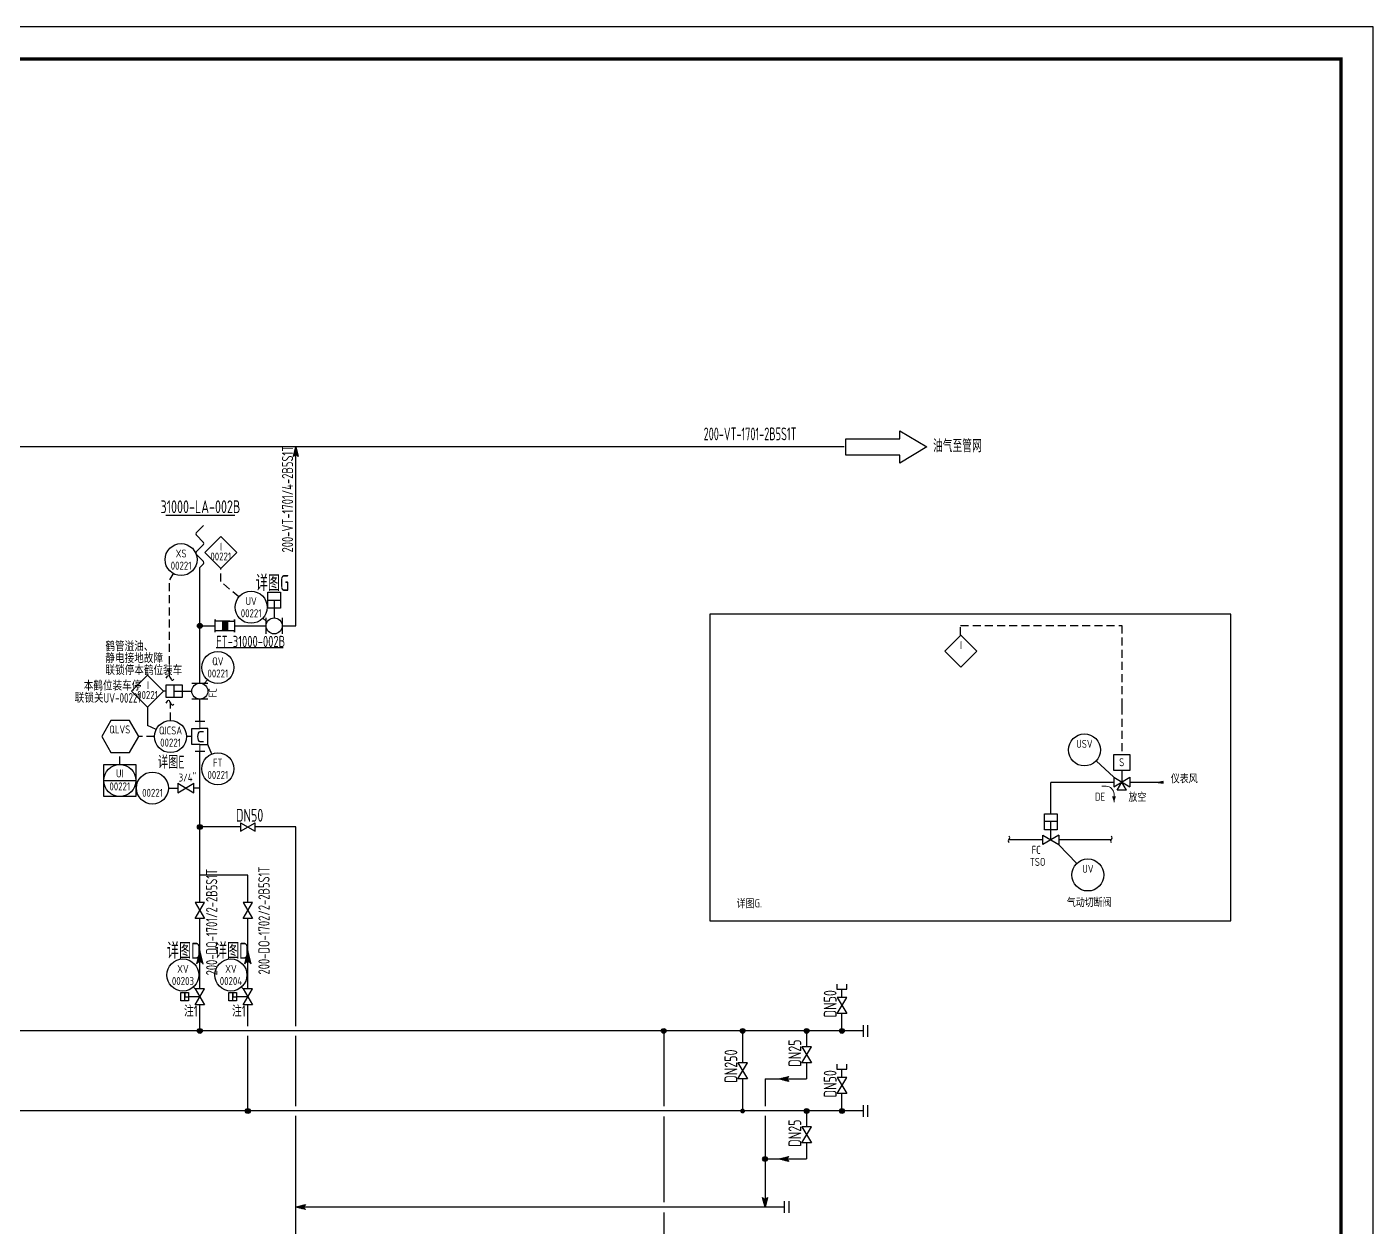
# Model space of a CAD drawing. Extents: x 24843 to 27502, y -10108 to -7552.
# Drawn here: x 27046.8 to 27467.3, y -9144.2 to -8769.4 of the extents above; entities that cross this region are included whole.
import ezdxf
from ezdxf.enums import TextEntityAlignment as Align

# ---------------------------------------------------------------- set-up
doc = ezdxf.new("R2010")
doc.units = 0
for name, pattern in [('CONTINOUS', [0]), ('HIDDEN', [0.375, 0.25, -0.125]), ('HIDDENX2', [0.75, 0.5, -0.25]), ('NEWHIDDEN', [3.8, 2.5, -1.3])]:
    doc.linetypes.add(name, pattern=pattern)
doc.layers.get('0').update_dxf_attribs({"linetype": 'CONTINUOUS'})
for name, color, linetype in [('04 INST', 5, 'CONTINUOUS'), ('06 TABLE', 1, 'CONTINUOUS'), ('2-FAT-LINE', 6, 'CONTINUOUS'), ('ASHADE', 7, 'CONTINUOUS'), ('chuy', 7, 'CONTINUOUS'), ('GREEN', 7, 'CONTINUOUS'), ('INST', 4, 'CONTINUOUS'), ('MIN', 6, 'CONTINUOUS'), ('仪电', 7, 'CONTINUOUS'), ('流程', 7, 'CONTINUOUS')]:
    doc.layers.add(name, color=color, linetype=linetype)
doc.layers.add('泄压阀', color=3, linetype='CONTINUOUS', lineweight=25)
doc.styles.add('HZ', font='ascii', dxfattribs={"width": 0.65, "bigfont": 'hztxt'})
doc.styles.add('INST', font='ascii.shx', dxfattribs={"width": 0.8, "bigfont": 'lytxt.shx'})
doc.styles.add('LY', font='ascii.shx', dxfattribs={"width": 0.8, "bigfont": 'lytxt.shx'})
doc.styles.add('LYTXT', font='ascii.shx', dxfattribs={"width": 0.8, "height": 4, "bigfont": 'LYTXT.shx'})
doc.styles.add('YKCAD', font='isocpeur.ttf', dxfattribs={"width": 0.8, "height": 0.125})
doc.linetypes.add('GAS_TR', pattern='A,2.5,[130,ltypeshp.shx,S=1.25,R=-45,X=0,Y=0],1,[130,ltypeshp.shx,S=1.25,R=-45,X=0,Y=0],2.5', length=6)
doc.linetypes.add('NEWFENCELINE1', pattern='A,1.5,-1.876,[133,ltypeshp.shx,S=0.626,R=0,X=-0.626,Y=0],-1.876,4.5', length=9.752)

# ---------------------------------------------------------------- blocks, each defined once
blk = doc.blocks.new('VALVE')
at = {"layer": 'GREEN', "color": 3, "linetype": 'Continuous'}
for p, q in [((5, 1.5), (0, -1.5)), ((0, 1.5), (5, -1.5)), ((0, -1.5), (0, 1.5)), ((5, -1.5), (5, 1.5))]:
    blk.add_line(p, q, dxfattribs=at)
blk = doc.blocks.new('*X3')
at = {"color": 0, "linetype": 'Continuous'}
for p, q in [((62.27, 55.73), (62.28, 55.74)), ((62.36, 55.64), (62.42, 55.71)), ((63.52, 54.57), (62.37, 55.72)), ((62.43, 54.29), (63.56, 55.42)), ((62.45, 55.55), (62.57, 55.67)), ((62.54, 55.46), (62.71, 55.64)), ((63.66, 54.6), (62.6, 55.66)), ((62.62, 55.38), (62.85, 55.6)), ((62.66, 54.35), (63.7, 55.39)), ((62.95, 54.43), (62.69, 54.69)), ((62.71, 55.29), (62.99, 55.57)), ((63.1, 54.46), (62.78, 54.78)), ((62.8, 55.2), (63.13, 55.53)), ((63.8, 54.64), (62.84, 55.6)), ((63.24, 54.5), (62.87, 54.87)), ((62.89, 55.11), (63.27, 55.49)), ((62.9, 54.41), (63.84, 55.35)), ((63.38, 54.53), (62.96, 54.96)), ((62.98, 55.02), (63.41, 55.46)), ((63.94, 54.67), (63.07, 55.54)), ((63.13, 54.47), (63.98, 55.32)), ((64.09, 54.71), (63.31, 55.49)), ((63.37, 54.53), (64.12, 55.28)), ((64.23, 54.74), (63.54, 55.43)), ((63.6, 54.59), (64.26, 55.25)), ((64.37, 54.78), (63.78, 55.37)), ((63.84, 54.65), (64.4, 55.21)), ((64.51, 54.81), (64.02, 55.31)), ((64.08, 54.71), (64.55, 55.18)), ((64.65, 54.85), (64.25, 55.25)), ((64.31, 54.77), (64.69, 55.14)), ((64.79, 54.89), (64.49, 55.19)), ((64.55, 54.82), (64.83, 55.11)), ((64.93, 54.92), (64.72, 55.13)), ((64.78, 54.88), (64.97, 55.07)), ((65.08, 54.96), (64.96, 55.07)), ((65.02, 54.94), (65.11, 55.03)), ((65.22, 54.99), (65.19, 55.01)), ((62.39, 54.28), (62.34, 54.34)), ((62.53, 54.32), (62.42, 54.42)), ((62.67, 54.36), (62.51, 54.51)), ((62.81, 54.39), (62.6, 54.6))]:
    blk.add_line(p, q, dxfattribs=at)
blk = doc.blocks.new('SARROW')
at = {"layer": 'GREEN', "color": 3, "linetype": 'Continuous'}
for p, q in [((-0.75, 0.75), (2.25, 0)), ((0, 0), (-0.75, 0.75)), ((2.25, 0), (-0.75, -0.75)), ((-0.75, -0.75), (0, 0))]:
    blk.add_line(p, q, dxfattribs=at)
blk.add_blockref('*X3', (-63, -55), dxfattribs=at)
blk = doc.blocks.new('ARROW')
at = {"layer": 'GREEN', "color": 3, "linetype": 'Continuous'}
for p, q in [((10, 3), (15, 0)), ((10, 1.5), (10, 3)), ((0, 1.5), (10, 1.5)), ((0, -1.5), (0, 1.5)), ((15, 0), (10, -3)), ((10, -1.5), (0, -1.5)), ((10, -3), (10, -1.5))]:
    blk.add_line(p, q, dxfattribs=at)
blk = doc.blocks.new('*X66')
at = {"color": 0, "linetype": 'Continuous'}
for p, q in [((62.27, 55.73), (62.28, 55.74)), ((62.39, 54.28), (62.34, 54.34)), ((62.36, 55.64), (62.42, 55.71)), ((63.52, 54.57), (62.37, 55.72)), ((62.53, 54.32), (62.42, 54.42)), ((62.43, 54.29), (63.56, 55.42)), ((62.45, 55.55), (62.57, 55.67)), ((62.67, 54.36), (62.51, 54.51)), ((62.54, 55.46), (62.71, 55.64)), ((63.66, 54.6), (62.6, 55.66)), ((62.81, 54.39), (62.6, 54.6)), ((62.62, 55.38), (62.85, 55.6)), ((62.66, 54.35), (63.7, 55.39)), ((62.95, 54.43), (62.69, 54.69)), ((62.71, 55.29), (62.99, 55.57)), ((63.1, 54.46), (62.78, 54.78)), ((62.8, 55.2), (63.13, 55.53)), ((63.8, 54.64), (62.84, 55.6)), ((63.24, 54.5), (62.87, 54.87)), ((62.89, 55.11), (63.27, 55.49)), ((62.9, 54.41), (63.84, 55.35)), ((63.38, 54.53), (62.96, 54.96)), ((62.98, 55.02), (63.41, 55.46)), ((63.94, 54.67), (63.07, 55.54)), ((63.13, 54.47), (63.98, 55.32)), ((64.09, 54.71), (63.31, 55.49)), ((63.37, 54.53), (64.12, 55.28)), ((64.23, 54.74), (63.54, 55.43)), ((63.6, 54.59), (64.26, 55.25)), ((64.37, 54.78), (63.78, 55.37)), ((63.84, 54.65), (64.4, 55.21)), ((64.51, 54.81), (64.02, 55.31)), ((64.08, 54.71), (64.55, 55.18)), ((64.65, 54.85), (64.25, 55.25)), ((64.31, 54.77), (64.69, 55.14)), ((64.79, 54.89), (64.49, 55.19)), ((64.55, 54.82), (64.83, 55.11)), ((64.93, 54.92), (64.72, 55.13)), ((64.78, 54.88), (64.97, 55.07)), ((65.08, 54.96), (64.96, 55.07)), ((65.02, 54.94), (65.11, 55.03)), ((65.22, 54.99), (65.19, 55.01))]:
    blk.add_line(p, q, dxfattribs=at)
blk = doc.blocks.new('*U38')
blk.add_circle((0, 0), 5)
at = {"style": 'YKCAD', "width": 0.8}
for tag, p in [('IA105', (4.93, 2.65)), ('IA106', (4.84, -5.21))]:
    blk.add_attdef(tag, p, '', height=2.5, dxfattribs=at)
for tag, p in [('IA100', (0.01, 0.67)), ('IA101', (0.01, -3.13))]:
    blk.add_attdef(tag, text='', height=2.5, dxfattribs=at).set_placement(p, align=Align.CENTER)
at = {"style": 'YKCAD', "width": 0.95}
for tag, p, flags in [('IA102', (-1.86, -6.05), 3), ('IA103', (-1.86, -7.3), 1), ('IA104', (-1.86, -8.55), 1)]:
    blk.add_attdef(tag, p, '', height=1, dxfattribs=dict(at, flags=flags))
blk = doc.blocks.new('*U23')
for p, q in [((-5, 5), (5, 5)), ((-5, -5), (-5, 5)), ((5, 5), (5, -5)), ((-5, 0), (5, 0)), ((5, -5), (-5, -5))]:
    blk.add_line(p, q)
blk.add_circle((0, 0), 5)
at = {"style": 'YKCAD', "width": 0.8}
for tag, p in [('IA105', (5.81, 2.92)), ('IA107', (5.81, 0.21)), ('IA108', (5.81, -2.42)), ('IA106', (5.83, -5.21))]:
    blk.add_attdef(tag, p, '', height=2.5, dxfattribs=at)
for tag, p in [('IA100', (0.01, 0.98)), ('IA101', (0.01, -3.08))]:
    blk.add_attdef(tag, text='', height=2.5, dxfattribs=at).set_placement(p, align=Align.CENTER)
at = {"style": 'YKCAD', "width": 0.95}
for tag, p, flags in [('IA102', (-1.85, -6.05), 3), ('IA103', (-1.85, -7.3), 1), ('IA104', (-1.85, -8.55), 1)]:
    blk.add_attdef(tag, p, '', height=1, dxfattribs=dict(at, flags=flags))
blk = doc.blocks.new('*U40')
for p, q in [((-5.03, -0.06), (-0.03, 4.94)), ((-5.03, -0.06), (-0.03, 4.94)), ((-0.03, 4.94), (4.97, -0.06)), ((-0.03, -5.06), (-5.03, -0.06)), ((4.97, -0.06), (-0.03, -5.06))]:
    blk.add_line(p, q)
at = {"style": 'YKCAD', "width": 0.8, "flags": 8}
blk.add_attdef('IA100', text='', height=2.5, dxfattribs=at).set_placement((0.1, 0.56), align=Align.CENTER)
at = {"style": 'YKCAD', "width": 0.8}
blk.add_attdef('IA101', text='', height=2.5, dxfattribs=at).set_placement((-0.02, -2.51), align=Align.CENTER)
at = {"style": 'YKCAD', "width": 0.95}
for tag, p, flags in [('IA102', (-1.89, -6.11), 3), ('IA103', (-1.89, -7.36), 1)]:
    blk.add_attdef(tag, p, '', height=1, dxfattribs=dict(at, flags=flags))
blk = doc.blocks.new('LC311')
for p, q in [((-2.5, 1.5), (2.5, -1.5)), ((-2.5, -1.5), (2.5, 1.5)), ((-2.5, 1.5), (-2.5, -1.5)), ((2.5, -1.5), (2.5, 1.5))]:
    blk.add_line(p, q)
blk.add_lwpolyline([(-2.5, 1.5), (-2.5, 1.5), (-2.5, 1.5), (-2.5, 1.5)], close=True)
blk = doc.blocks.new('*U43')
for p, q in [((-0.491, 0), (-0.345, 0)), ((-0.459, 0), (-0.402, 0)), ((0, 0), (-0.095, 0))]:
    blk.add_line(p, q)
blk.add_circle((-0.741, 0), 0.25)
at = {"linetype": 'HIDDEN', "xscale": 0.04999999999999982, "yscale": 0.04999999999999982, "zscale": 0.04999999999999982}
blk.add_blockref('LC311', (-0.22, -0.001), dxfattribs=at)
at = {"style": 'YKCAD', "width": 0.8}
blk.add_text('3/4"', height=0.125, dxfattribs=at).set_placement((-0.331, 0.101))
at = {"style": 'YKCAD', "width": 0.8, "flags": 10}
blk.add_attdef('IA100', text='', height=0.125, dxfattribs=at).set_placement((-0.739, 0.035), align=Align.CENTER)
at = {"style": 'YKCAD', "width": 0.8}
blk.add_attdef('IA101', text='', height=0.125, dxfattribs=at).set_placement((-0.739, -0.137), align=Align.CENTER)
at = {"style": 'YKCAD', "width": 0.95}
for tag, p, flags in [('IA102', (-0.833, -0.188), 3), ('IA103', (-0.833, -0.251), 1), ('IA104', (-0.833, -0.313), 1)]:
    blk.add_attdef(tag, p, '', height=0.05, dxfattribs=dict(at, flags=flags))
blk = doc.blocks.new('*U61')
for p, q in [((-0.525, -0.1), (-0.525, 0.1)), ((-0.525, 0), (-0.25, 0)), ((-0.25, 0.125), (0, 0.125)), ((0, -0.125), (-0.25, -0.125))]:
    blk.add_line(p, q)
blk.add_lwpolyline([(-0.65, -0.1), (-0.65, 0.1), (-0.4, 0.1), (-0.4, -0.1)], close=True)
blk.add_circle((-0.125, 0), 0.125)
blk = doc.blocks.new('PM301')
for centre, start, end in [((-0.5, -0.375), 36.8699, 143.1301), ((0.5, 0.375), 216.8699, 323.1301)]:
    blk.add_arc(centre, 0.625, start, end)
blk = doc.blocks.new('电磁阀')
at = {"color": 4}
for p, q in [((-2.5, 1.5), (-2.5, -1.5)), ((-2.5, -1.5), (2.5, 1.5)), ((-2.5, 1.5), (2.5, -1.5)), ((-1.5, -2.5), (0, 0)), ((0, 3.64), (0, 0)), ((1.5, -2.5), (0, 0)), ((2.5, 1.5), (2.5, -1.5)), ((1.5, -2.5), (-1.5, -2.5))]:
    blk.add_line(p, q, dxfattribs=at)
blk.add_lwpolyline([(-2.5, 8.64), (2.5, 8.64), (2.5, 3.64), (-2.5, 3.64)], close=True, dxfattribs=at)
at = {"color": 4, "style": 'YKCAD', "width": 0.8}
blk.add_text('S', height=2.5, dxfattribs=at).set_placement((-0.83, 4.95))
blk = doc.blocks.new('*X13')
at = {"color": 0, "linetype": 'Continuous'}
for p, q in [((43.25, 65.17), (44.58, 66.5)), ((43.25, 65.35), (44.4, 66.5)), ((43.25, 65.52), (44.23, 66.5)), ((43.25, 65.7), (44.05, 66.5)), ((43.25, 65.88), (43.87, 66.5)), ((43.25, 66.05), (43.7, 66.5)), ((43.25, 66.23), (43.52, 66.5)), ((43.25, 66.41), (43.34, 66.5)), ((43.25, 64.99), (44.75, 66.49)), ((44.75, 64.85), (43.25, 66.35)), ((43.25, 64.82), (44.75, 66.32)), ((44.75, 64.67), (43.25, 66.17)), ((43.25, 64.64), (44.75, 66.14)), ((44.75, 64.5), (43.25, 66)), ((43.25, 64.46), (44.75, 65.96)), ((44.75, 64.32), (43.25, 65.82)), ((43.25, 64.29), (44.75, 65.79)), ((44.75, 64.14), (43.25, 65.64)), ((43.25, 64.11), (44.75, 65.61)), ((44.75, 63.97), (43.25, 65.47)), ((43.25, 63.93), (44.75, 65.43)), ((44.75, 63.79), (43.25, 65.29)), ((43.25, 63.76), (44.75, 65.26)), ((44.75, 63.61), (43.25, 65.11)), ((43.25, 63.58), (44.75, 65.08)), ((44.69, 63.5), (43.25, 64.94)), ((44.51, 63.5), (43.25, 64.76)), ((44.33, 63.5), (43.25, 64.58)), ((44.16, 63.5), (43.25, 64.41)), ((43.98, 63.5), (43.25, 64.23)), ((43.8, 63.5), (43.25, 64.05)), ((43.63, 63.5), (43.25, 63.88)), ((43.45, 63.5), (43.25, 63.7)), ((43.27, 63.5), (43.25, 63.52)), ((44.75, 65.03), (43.28, 66.5)), ((43.35, 63.5), (44.75, 64.9)), ((44.75, 65.21), (43.46, 66.5)), ((43.52, 63.5), (44.75, 64.73)), ((44.75, 65.38), (43.63, 66.5)), ((43.7, 63.5), (44.75, 64.55)), ((44.75, 65.56), (43.81, 66.5)), ((43.88, 63.5), (44.75, 64.37)), ((44.75, 65.74), (43.99, 66.5)), ((44.05, 63.5), (44.75, 64.2)), ((44.75, 65.91), (44.16, 66.5)), ((44.23, 63.5), (44.75, 64.02)), ((44.75, 66.09), (44.34, 66.5)), ((44.41, 63.5), (44.75, 63.84)), ((44.75, 66.27), (44.52, 66.5)), ((44.58, 63.5), (44.75, 63.67)), ((44.75, 66.44), (44.69, 66.5))]:
    blk.add_line(p, q, dxfattribs=at)
blk = doc.blocks.new('stopfire')
at = {"layer": 'GREEN', "color": 3, "linetype": 'Continuous'}
for p, q in [((0, -2), (0, 2)), ((0, 2), (0, 1.5)), ((4.5, 1.5), (0, 1.5)), ((2.25, 1.5), (2.25, -1.5)), ((3.75, 1.5), (3.75, -1.5)), ((3.75, 1.5), (6, 1.5)), ((6, 2), (6, -2)), ((6, 1.5), (6, 2)), ((4.5, -1.5), (0, -1.5)), ((6, -1.5), (3.75, -1.5)), ((6, -2), (6, -1.5))]:
    blk.add_line(p, q, dxfattribs=at)
blk.add_blockref('*X13', (-41, -65), dxfattribs=at)
blk = doc.blocks.new('*U64')
for p, q in [((-0.225, 0.4), (-0.025, 0.4)), ((-0.125, 0.4), (-0.125, 0.125)), ((-0.25, -0.125), (-0.25, 0.125)), ((0, 0.125), (0, -0.125))]:
    blk.add_line(p, q)
blk.add_lwpolyline([(-0.225, 0.525), (-0.025, 0.525), (-0.025, 0.275), (-0.225, 0.275)], close=True)
blk.add_circle((-0.125, 0), 0.125)

msp = doc.modelspace()

# ---------------------------------------------------------------- hatches: boundary and pattern name
at = {"layer": 'INST'}
msp.add_hatch(color=256, dxfattribs=at).paths.add_polyline_path([(27401.67, -9005.06), (27400.1, -9005.33), (27401.67, -9005.57)])
at = {"layer": '仪电', "linetype": 'Continuous', "ltscale": 0.01}
for points in [[(27101.52, -8956.46, 1), (27100.02, -8956.46, 1)], [(27101.52, -9019.28, 1), (27100.02, -9019.28, 1)], [(27101.52, -9082.98, 1), (27100.02, -9082.98, 1)], [(27246.42, -9082.98, 1), (27244.92, -9082.98, 1)], [(27271.07, -9082.98, 1), (27269.57, -9082.98, 1)], [(27291.04, -9082.98, 1), (27289.54, -9082.98, 1)], [(27302.08, -9082.98, 1), (27300.58, -9082.98, 1)], [(27116.52, -9107.98, 1), (27115.02, -9107.98, 1)], [(27271.07, -9107.98, 1), (27269.57, -9107.98, 1)], [(27291.04, -9107.98, 1), (27289.54, -9107.98, 1)], [(27302.08, -9107.98, 1), (27300.58, -9107.98, 1)], [(27278.08, -9122.98, 1), (27276.58, -9122.98, 1)]]:
    msp.add_hatch(color=3, dxfattribs=at).paths.add_polyline_path(points)

# ---------------------------------------------------------------- linework, layer by layer
at = {"color": 6, "linetype": 'Continuous'}
for p, q in [((27302.04, -8900.56), (26780.29, -8900.56)), ((27130.77, -8956.46), (27130.77, -8900.56)), ((27100.77, -8974.35), (27100.77, -8938.22)), ((27100.77, -8956.46), (27105.61, -8956.46)), ((27111.61, -8956.46), (27121.49, -8956.46)), ((27126.49, -8956.46), (27130.77, -8956.46)), ((27100.77, -8986.38), (27100.77, -8979.35)), ((27100.77, -9001.14), (27100.77, -8995.68)), ((27100.77, -9042.9), (27100.77, -9001.14)), ((27115.77, -9034.28), (27100.77, -9034.28)), ((27115.77, -9042.9), (27115.77, -9034.28)), ((27100.77, -9069.82), (27100.77, -9047.9)), ((27115.77, -9069.82), (27115.77, -9047.9)), ((27301.33, -9072.57), (27301.33, -9069.89)), ((27100.77, -9082.98), (27100.77, -9074.82)), ((27115.77, -9081.48), (27115.77, -9074.82)), ((27301.33, -9082.98), (27301.33, -9077.57)), ((27307.93, -9082.98), (26929.3, -9082.98)), ((27115.77, -9107.98), (27115.77, -9084.48)), ((27245.67, -9082.98), (27245.67, -9106.48)), ((27270.32, -9082.98), (27270.32, -9092.98)), ((27301.33, -9097.57), (27301.33, -9094.89)), ((27270.32, -9097.98), (27270.32, -9107.98)), ((27301.33, -9107.98), (27301.33, -9102.57)), ((27307.93, -9107.98), (26901.99, -9107.98)), ((27245.67, -9109.7), (27245.67, -9136.45)), ((27245.67, -9139.65), (27245.67, -9227.94))]:
    msp.add_line(p, q, dxfattribs=at)
at = {"color": 3, "linetype": 'Continuous'}
for p, q in [((27090.18, -8921.86), (27111.68, -8921.86)), ((27105.83, -8963.17), (27126.77, -8963.17)), ((27113.52, -9019.28), (27100.77, -9019.28)), ((27130.77, -9019.28), (27118.02, -9019.28)), ((27130.77, -9081.48), (27130.77, -9019.28)), ((27299.71, -9068.38), (27299.71, -9069.89)), ((27299.71, -9069.89), (27302.91, -9069.89)), ((27302.91, -9069.89), (27302.91, -9068.38)), ((27130.77, -9106.48), (27130.77, -9084.48)), ((27290.29, -9082.98), (27290.29, -9087.98)), ((27290.29, -9092.98), (27290.29, -9097.98)), ((27299.71, -9093.38), (27299.71, -9094.89)), ((27299.71, -9094.89), (27302.91, -9094.89)), ((27302.91, -9094.89), (27302.91, -9093.38)), ((27277.33, -9097.98), (27290.29, -9097.98)), ((27277.33, -9097.98), (27277.33, -9106.48)), ((27290.29, -9107.98), (27290.29, -9112.98)), ((27130.77, -9189.59), (27130.77, -9109.48)), ((27277.33, -9109.48), (27277.33, -9137.98)), ((27290.29, -9117.98), (27290.29, -9122.98)), ((27277.33, -9122.98), (27290.29, -9122.98)), ((27283.33, -9137.98), (27130.77, -9137.98))]:
    msp.add_line(p, q, dxfattribs=at)
at = {"color": 4, "linetype": 'CONTINOUS'}
for p, q in [((27121.49, -8954.96), (27120.47, -8954.02)), ((27099.27, -9069.82), (27098.79, -9069.26)), ((27114.27, -9069.82), (27113.79, -9069.26))]:
    msp.add_line(p, q, dxfattribs=at)
at = {"color": 4}
for p, q in [((27103.17, -8973.28), (27102.27, -8974.35)), ((27098.27, -8993.55), (27098.27, -8988.55)), ((27098.27, -8988.55), (27100.77, -8988.55)), ((27103.27, -8988.55), (27100.77, -8988.55)), ((27101.87, -8989.55), (27100.77, -8989.55)), ((27103.27, -8993.55), (27103.27, -8988.55)), ((27100.77, -8993.55), (27098.27, -8993.55)), ((27100.77, -8992.55), (27101.87, -8992.55)), ((27100.77, -8993.55), (27103.27, -8993.55)), ((27104.48, -8996.51), (27103.27, -8993.55))]:
    msp.add_line(p, q, dxfattribs=at)
for p, q in [((27386.28, -9003.76), (27380.75, -8998.62)), ((27113.52, -9017.93), (27113.52, -9017.93)), ((27113.52, -9017.93), (27113.52, -9017.93)), ((27113.52, -9017.93), (27113.52, -9017.93)), ((27113.52, -9017.93), (27113.52, -9017.93)), ((27113.52, -9017.93), (27113.52, -9020.63)), ((27113.52, -9017.93), (27118.02, -9020.63)), ((27113.52, -9020.63), (27118.02, -9017.93)), ((27113.52, -9020.63), (27118.02, -9017.93)), ((27113.52, -9017.93), (27118.02, -9020.63)), ((27113.52, -9017.93), (27113.52, -9020.63)), ((27118.02, -9020.63), (27118.02, -9017.93)), ((27118.02, -9020.63), (27118.02, -9017.93))]:
    msp.add_line(p, q)
at = {"color": 1}
for p, q in [((27364.58, -9015.13), (27368.58, -9015.13)), ((27364.58, -9020.13), (27364.58, -9015.13)), ((27368.58, -9015.13), (27368.58, -9020.13)), ((27364.58, -9017.43), (27368.58, -9017.43)), ((27366.58, -9023.28), (27366.58, -9017.43)), ((27368.58, -9020.13), (27364.58, -9020.13)), ((27374.7, -9030.68), (27368.99, -9024.78))]:
    msp.add_line(p, q, dxfattribs=at)
msp.add_lwpolyline([(26626.26, -9363.38), (27467.26, -9363.38), (27467.26, -8769.38), (26626.26, -8769.38)], close=True)
at = {"const_width": 1}
msp.add_lwpolyline([(26651.26, -9353.38), (27457.26, -9353.38), (27457.26, -8779.38), (26651.26, -8779.38)], close=True, dxfattribs=at)
at = {"color": 4}
msp.add_lwpolyline([(27073.01, -8986.05), (27070.12, -8991.05), (27073.01, -8996.05), (27078.79, -8996.05), (27081.67, -8991.05), (27078.79, -8986.05)], close=True, dxfattribs=at)
at = {"color": 4, "linetype": 'ByBlock'}
msp.add_ellipse((27100.77, -8991.05), major_axis=(0, -1.5), ratio=0.466257, start_param=3.141593, end_param=6.283185, dxfattribs=at)
at = {"color": 4}
for points in [[(27090.21, -8972.82), (27091, -8971.96), (27091.61, -8972.82), (27092.29, -8973.44), (27092.66, -8973.13)], [(27090.21, -8980.57), (27091, -8979.71), (27091.61, -8980.57), (27092.29, -8981.19), (27092.66, -8980.88)]]:
    msp.add_spline(points, degree=3, dxfattribs=at)
at = {"layer": '04 INST', "color": 7, "linetype": 'Continuous', "lineweight": 0}
for p, q in [((27383.83, -9006.56), (27382.58, -9006.56)), ((27386.33, -9009.06), (27386.33, -9011.56))]:
    msp.add_line(p, q, dxfattribs=at)
at = {"layer": '04 INST', "color": 7, "linetype": 'Continuous', "lineweight": 30}
for p, q in [((27353.45, -9023.2), (27363.99, -9023.2)), ((27368.99, -9023.18), (27385.46, -9023.18))]:
    msp.add_line(p, q, dxfattribs=at)
at = {"layer": '04 INST', "color": 7, "linetype": 'Continuous', "lineweight": 0, "extrusion": (0, 0, -1)}
msp.add_arc((-27383.83, -9009.06), 2.5, 90, 180, dxfattribs=at)
at = {"layer": '04 INST', "color": 7, "linetype": 'Continuous', "lineweight": 30, "extrusion": (0, 0, -1)}
msp.add_solid([(-27386.33, -9011.56), (-27385.7, -9009.68), (-27386.95, -9009.68)], dxfattribs=at)
at = {"layer": '06 TABLE', "color": 7}
for p, q in [((27260.09, -8952.82), (27260.09, -9048.63)), ((27422.8, -8952.82), (27260.09, -8952.82)), ((27422.8, -9048.63), (27422.8, -8952.82)), ((27260.09, -9048.63), (27422.8, -9048.63))]:
    msp.add_line(p, q, dxfattribs=at)
at = {"layer": 'GREEN', "color": 3, "linetype": 'Continuous'}
for p, q in [((27099.63, -8927.37), (27101.92, -8925.07)), ((27101.92, -8930.37), (27099.63, -8928.07)), ((27099.63, -8933.37), (27101.92, -8931.07)), ((27101.92, -8936.37), (27099.63, -8934.07)), ((27100.77, -8938.22), (27101.92, -8937.07)), ((27099.27, -9047.9), (27102.27, -9042.9)), ((27102.27, -9042.9), (27099.27, -9042.9)), ((27099.27, -9042.9), (27102.27, -9047.9)), ((27114.27, -9047.9), (27117.27, -9042.9)), ((27117.27, -9042.9), (27114.27, -9042.9)), ((27114.27, -9042.9), (27117.27, -9047.9)), ((27102.27, -9047.9), (27099.27, -9047.9)), ((27117.27, -9047.9), (27114.27, -9047.9)), ((27100.77, -9058.01), (27099.76, -9062.06)), ((27099.76, -9062.06), (27100.77, -9061.05)), ((27101.79, -9062.06), (27100.77, -9058.01)), ((27100.77, -9061.05), (27101.79, -9062.06)), ((27115.77, -9058.01), (27114.76, -9062.06)), ((27114.76, -9062.06), (27115.77, -9061.05)), ((27116.79, -9062.06), (27115.77, -9058.01)), ((27115.77, -9061.05), (27116.79, -9062.06)), ((27099.27, -9069.82), (27102.27, -9074.82)), ((27102.27, -9069.82), (27099.27, -9069.82)), ((27099.27, -9074.82), (27102.27, -9069.82)), ((27114.27, -9069.82), (27117.27, -9074.82)), ((27117.27, -9069.82), (27114.27, -9069.82)), ((27114.27, -9074.82), (27117.27, -9069.82)), ((27096.07, -9071.02), (27096.07, -9072.32)), ((27096.07, -9073.62), (27096.07, -9071.02)), ((27096.07, -9072.32), (27097.47, -9072.32)), ((27100.77, -9072.32), (27097.27, -9072.32)), ((27111.07, -9071.02), (27111.07, -9072.32)), ((27111.07, -9073.62), (27111.07, -9071.02)), ((27111.07, -9072.32), (27112.47, -9072.32)), ((27115.77, -9072.32), (27112.27, -9072.32)), ((27102.27, -9074.82), (27099.27, -9074.82)), ((27117.27, -9074.82), (27114.27, -9074.82)), ((27307.93, -9081.13), (27307.93, -9084.83)), ((27309.35, -9081.13), (27309.35, -9084.83)), ((27307.93, -9106.13), (27307.93, -9109.83)), ((27309.35, -9106.13), (27309.35, -9109.83)), ((27283.33, -9136.13), (27283.33, -9139.83)), ((27284.75, -9136.13), (27284.75, -9139.83))]:
    msp.add_line(p, q, dxfattribs=at)
for points in [[(27097.27, -9073.62), (27094.87, -9073.62), (27094.87, -9071.02), (27097.27, -9071.02)], [(27112.27, -9073.62), (27109.87, -9073.62), (27109.87, -9071.02), (27112.27, -9071.02)]]:
    msp.add_lwpolyline(points, close=True, dxfattribs=at)
for centre, start, end in [((27099.98, -8927.72), 135, 225), ((27101.57, -8930.72), 315, 45), ((27099.98, -8933.72), 135, 225), ((27101.57, -8936.72), 315, 45)]:
    msp.add_arc(centre, 0.5, start, end, dxfattribs=at)
at = {"layer": 'INST', "linetype": 'NEWHIDDEN'}
for p, q in [((27107.29, -8942.62), (27107.29, -8938.63)), ((27092.41, -8940.1), (27091.26, -8942.09)), ((27091.26, -8972.2), (27091.26, -8942.09)), ((27112.96, -8947.42), (27107.29, -8942.62)), ((27338.43, -8956.33), (27388.78, -8956.33)), ((27338.43, -8959.34), (27338.43, -8956.33)), ((27388.78, -8956.33), (27388.78, -8981.69)), ((27090.27, -8976.85), (27089.41, -8976.85)), ((27091.61, -8986.05), (27091.61, -8980.57)), ((27388.78, -8981.69), (27388.78, -8996.62)), ((27086.61, -8991.05), (27081.67, -8991.05)), ((27098.27, -8991.05), (27096.61, -8991.05)), ((27075.76, -8999.77), (27075.76, -8996.05))]:
    msp.add_line(p, q, dxfattribs=at)
at = {"layer": 'INST', "linetype": 'NEWFENCELINE1'}
for p in [(27084.41, -8981.89), (27087.11, -8988.86)]:
    msp.add_line(p, (27084.41, -8987.55), dxfattribs=at)
at = {"layer": 'INST', "linetype": 'GAS_TR'}
for p, q in [((27366.58, -9015.13), (27366.58, -9005.33)), ((27386.28, -9005.33), (27366.58, -9005.33)), ((27400.03, -9005.33), (27391.28, -9005.33))]:
    msp.add_line(p, q, dxfattribs=at)
at = {"layer": 'INST'}
for p, q in [((27401.67, -9005.06), (27400.1, -9005.33)), ((27400.1, -9005.33), (27401.67, -9005.57)), ((27401.67, -9005.57), (27401.67, -9005.06)), ((27364.08, -9024.78), (27364.08, -9021.78)), ((27364.08, -9021.78), (27369.08, -9024.78)), ((27369.08, -9021.78), (27364.08, -9024.78)), ((27369.08, -9021.78), (27369.08, -9024.78))]:
    msp.add_line(p, q, dxfattribs=at)
at = {"layer": 'MIN', "color": 4, "const_width": 0.378}
for points in [[(27100.77, -8988.55), (27100.77, -8986.38)], [(27100.77, -8995.68), (27100.77, -8993.55)]]:
    msp.add_lwpolyline(points, dxfattribs=at)
at = {"layer": '仪电', "color": 3, "linetype": 'Continuous', "ltscale": 0.01}
for centre in [(27100.77, -8956.46), (27100.77, -9019.28), (27100.77, -9082.98), (27245.67, -9082.98), (27270.32, -9082.98), (27290.29, -9082.98), (27301.33, -9082.98), (27115.77, -9107.98), (27290.29, -9107.98), (27301.33, -9107.98), (27277.33, -9122.98)]:
    msp.add_circle(centre, 0.75, dxfattribs=at)
at = {"layer": '泄压阀', "color": 4, "lineweight": 25}
for p, q in [((27102.34, -8986.38), (27099.34, -8986.38)), ((27102.34, -8995.68), (27099.34, -8995.68))]:
    msp.add_line(p, q, dxfattribs=at)

# ---------------------------------------------------------------- block references
at = {"color": 3, "xscale": 1.6875, "yscale": 1.6875, "zscale": 1.6875}
msp.add_blockref('ARROW', (27302.54, -8900.56), dxfattribs=at)
msp.add_blockref('电磁阀', (27388.78, -9005.26))
at = {"color": 3, "linetype": 'Continuous', "xscale": -1, "rotation": 90}
for p in [(27301.33, -9072.57), (27290.29, -9087.98), (27270.32, -9092.98), (27301.33, -9097.57), (27290.29, -9112.98)]:
    msp.add_blockref('VALVE', p, dxfattribs=at)
at = {"color": 6, "linetype": 'Continuous'}
for p, rotation in [((27133.02, -9137.98), 180), ((27277.33, -9135.73), 270)]:
    msp.add_blockref('SARROW', p, dxfattribs=dict(at, rotation=rotation))
at = {"layer": '04 INST', "color": 7, "rotation": 90}
msp.add_blockref('PM301', (27353.55, -9023.11), dxfattribs=at)
at = {"layer": '04 INST', "color": 7, "linetype": 'Continuous', "lineweight": 30, "rotation": 90}
msp.add_blockref('PM301', (27385.49, -9023.16), dxfattribs=at)
at = {"layer": '2-FAT-LINE'}
msp.add_blockref('stopfire', (27105.61, -8956.46), dxfattribs=at)
at = {"layer": 'ASHADE', "color": 3, "linetype": 'Continuous'}
for p, rotation in [((27130.77, -8902.81), 90), ((27283.99, -9097.98), 180), ((27283.99, -9122.98), 180)]:
    msp.add_blockref('SARROW', p, dxfattribs=dict(at, rotation=rotation))
at = {"layer": 'GREEN', "color": 3, "linetype": 'Continuous', "extrusion": (0, 0, -1), "xscale": 1.350000000005821, "yscale": 1.350000000005821, "zscale": -1.35, "rotation": 90}
for p in [(-27026.52, -9146.1), (-27041.52, -9146.1)]:
    msp.add_blockref('*X66', p, dxfattribs=at)
at = {"layer": 'INST'}
for name, p, values in [('*U38', (27094.9, -8935.77), {'IA100': 'XS', 'IA101': '00221'}), ('*U38', (27116.78, -8950.65), {'IA100': 'UV', 'IA101': '00221'}), ('*U38', (27106.38, -8969.45), {'IA100': 'QV', 'IA101': '00221'}), ('*U38', (27091.61, -8991.05), {'IA100': 'QICSA', 'IA101': '00221'}), ('*U38', (27106.38, -9001.13), {'IA100': 'FT', 'IA101': '00221'}), ('*U23', (27075.76, -9004.77), {'IA100': 'UI', 'IA101': '00221'}), ('*U38', (27095.48, -9065.51), {'IA100': 'XV', 'IA101': '00203'}), ('*U38', (27110.48, -9065.51), {'IA100': 'XV', 'IA101': '00204'})]:
    msp.add_blockref(name, p, dxfattribs=at).add_auto_attribs(values)
ref = msp.add_blockref('*U40', (27107.32, -8933.53), dxfattribs=at)
ref.add_attrib('IA101', '00221', dxfattribs={"layer": '0', "height": 2.5, "style": 'YKCAD', "width": 0.8}).set_placement((27107.3, -8936.04), align=Align.CENTER)
ref.add_attrib('IA100', 'I', dxfattribs={"layer": '0', "height": 2.5, "style": 'YKCAD', "width": 0.8}).set_placement((27107.42, -8932.97), align=Align.CENTER)
at = {"layer": 'INST', "xscale": 20, "yscale": 20, "zscale": 20}
for name, p in [('*U64', (27126.49, -8956.46)), ('*U61', (27103.27, -8976.85))]:
    msp.add_blockref(name, p, dxfattribs=at)
at = {"layer": 'INST'}
ref = msp.add_blockref('*U40', (27338.47, -8964.28), dxfattribs=at)
ref.add_attrib('IA100', 'I', dxfattribs={"layer": '0', "height": 2.5, "style": 'YKCAD', "width": 0.8}).set_placement((27338.56, -8963.72), align=Align.CENTER)
ref = msp.add_blockref('*U40', (27084.44, -8976.79), dxfattribs=at)
ref.add_attrib('IA101', '00221', dxfattribs={"layer": '0', "height": 2.5, "style": 'YKCAD', "width": 0.8}).set_placement((27084.43, -8979.3), align=Align.CENTER)
ref.add_attrib('IA100', 'I', dxfattribs={"layer": '0', "height": 2.5, "style": 'YKCAD', "width": 0.8}).set_placement((27084.54, -8976.23), align=Align.CENTER)
ref = msp.add_blockref('*U38', (27377.09, -8995.22), dxfattribs=at)
ref.add_attrib('IA100', 'USV', dxfattribs={"layer": '0', "height": 2.5, "style": 'YKCAD', "width": 0.8}).set_placement((27377.1, -8994.55), align=Align.CENTER)
ref = msp.add_blockref('*U43', (27100.77, -9007.11), dxfattribs=dict(at, xscale=20, yscale=20, zscale=20))
ref.add_attrib('IA101', '00221', dxfattribs={"layer": '0', "height": 2.5, "style": 'YKCAD', "width": 0.8}).set_placement((27085.99, -9009.85), align=Align.CENTER)
ref = msp.add_blockref('*U38', (27378.17, -9034.27), dxfattribs=at)
ref.add_attrib('IA100', 'UV', dxfattribs={"layer": '0', "height": 2.5, "style": 'YKCAD', "width": 0.8}).set_placement((27378.19, -9033.6), align=Align.CENTER)

# ---------------------------------------------------------------- texts
at = {"color": 3, "linetype": 'Continuous', "lineweight": 25, "style": 'HZ', "width": 0.68}
msp.add_text('200-VT-1701-2B5S1T', height=4, rotation=0.0266, dxfattribs=at).set_placement((27272.64, -8898.5), align=Align.CENTER)
at = {"color": 3, "style": 'LYTXT', "width": 0.8}
msp.add_text('200-VT-1701/4-2B5S1T', height=3.5, rotation=90, dxfattribs=at).set_placement((27129.91, -8916.85), align=Align.CENTER)
at = {"color": 7, "linetype": 'Continuous', "style": 'LY', "width": 0.8}
msp.add_text('油气至管网', height=4, dxfattribs=at).set_placement((27329.81, -8902.24))
at = {"color": 3, "style": 'LYTXT', "width": 0.8}
msp.add_text('31000-LA-002B', height=4, dxfattribs=at).set_placement((27100.96, -8921.25), align=Align.CENTER)
for s, p in [('FT-31000-002B', (27105.87, -8963.07)), ('注1', (27095.81, -9078.54)), ('注1', (27110.81, -9078.54))]:
    msp.add_text(s, height=3.5, dxfattribs=at).set_placement(p)
at = {"color": 4, "style": 'YKCAD', "width": 0.8}
msp.add_text('FC', height=2.5, rotation=90, dxfattribs=at).set_placement((27106.05, -8977.34), align=Align.CENTER)
msp.add_text('QLVS', height=2.5, dxfattribs=at).set_placement((27075.75, -8990.05), align=Align.CENTER)
at = {"style": 'YKCAD', "width": 0.8}
for s, p in [('仪表风', (27408.27, -9004.11)), ('DE', (27381.96, -9009.81)), ('放空', (27393.65, -9009.88)), ('FC', (27362.01, -9026.42)), ('TSO', (27362.47, -9030.19)), ('详图G.', (27272.39, -9043.11)), ('气动切断阀', (27378.6, -9042.76))]:
    msp.add_text(s, height=2.5, dxfattribs=at).set_placement(p, align=Align.MIDDLE_CENTER)
at = {"color": 3, "style": 'LYTXT', "width": 0.8}
for s, p in [('200-DO-1702/2-2B5S1T', (27122.56, -9065.35)), ('200-DO-1701/2-2B5S1T', (27106.22, -9065.63))]:
    msp.add_text(s, height=3.5, rotation=90, dxfattribs=at).set_placement(p)
at = {"layer": 'chuy', "color": 4, "style": 'HZ', "width": 0.8}
msp.add_text('详图E', height=4, dxfattribs=at).set_placement((27087.65, -9001.02))
at = {"layer": 'INST', "linetype": 'HIDDENX2', "style": 'INST', "width": 0.8}
for s, height, p in [('详图G', 5, (27118.21, -8945.58)), ('鹤管溢油、', 3, (27071.28, -8964.35)), ('静电接地故障', 3, (27071.28, -8968.08)), ('联锁停本鹤位装车', 3, (27071.28, -8971.82)), ('本鹤位装车停', 3, (27064.5, -8976.66)), ('联锁关UV-00221', 3, (27061.69, -8980.46)), ('详图D', 5, (27090.46, -9060.44)), ('详图D', 5, (27105.46, -9060.44))]:
    msp.add_text(s, height=height, dxfattribs=at).set_placement(p)
at = {"layer": '流程', "color": 3, "style": 'HZ', "width": 0.8}
msp.add_text('DN50', height=4, dxfattribs=at).set_placement((27112.05, -9017.62))
for s, p in [('DN50', (27299.67, -9078.77)), ('DN25', (27288.63, -9094.18)), ('DN250', (27268.66, -9099.18)), ('DN50', (27299.67, -9103.77)), ('DN25', (27288.63, -9119.18))]:
    msp.add_text(s, height=4, rotation=90, dxfattribs=at).set_placement(p)

doc.saveas('drawing.dxf')
